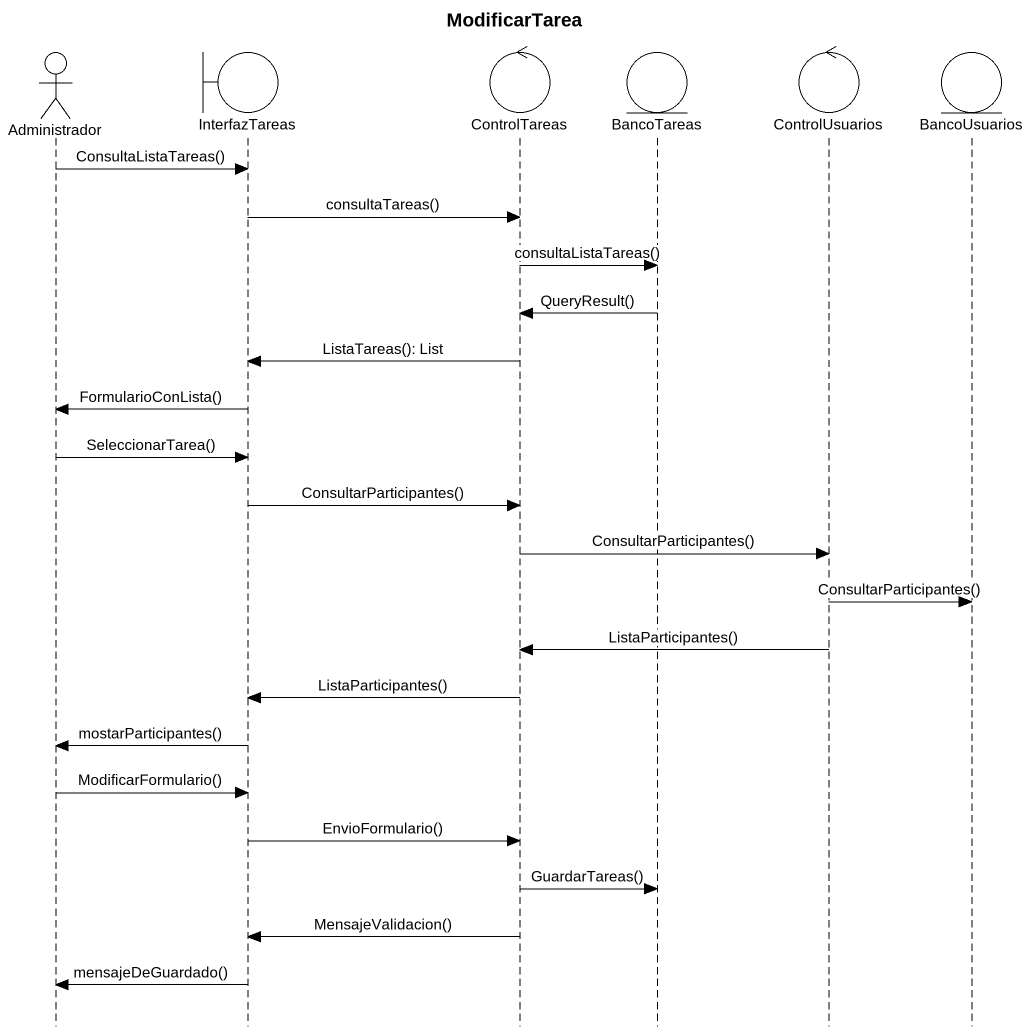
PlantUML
@startuml
title ModificarTarea
hide footbox
actor Administrador
boundary InterfazTareas
control ControlTareas
entity BancoTareas
control ControlUsuarios
entity BancoUsuarios

Administrador -> InterfazTareas : ConsultaListaTareas()
InterfazTareas -> ControlTareas : consultaTareas()
ControlTareas -> BancoTareas : consultaListaTareas()
BancoTareas -> ControlTareas : QueryResult()
ControlTareas -> InterfazTareas : ListaTareas(): List
InterfazTareas -> Administrador : FormularioConLista()
Administrador -> InterfazTareas : SeleccionarTarea()
InterfazTareas -> ControlTareas : ConsultarParticipantes()
ControlTareas -> ControlUsuarios : ConsultarParticipantes()
ControlUsuarios -> BancoUsuarios : ConsultarParticipantes()
ControlUsuarios -> ControlTareas : ListaParticipantes()
ControlTareas -> InterfazTareas : ListaParticipantes()
InterfazTareas -> Administrador : mostarParticipantes()
Administrador -> InterfazTareas : ModificarFormulario()
InterfazTareas -> ControlTareas : EnvioFormulario()
ControlTareas -> BancoTareas : GuardarTareas()
ControlTareas -> InterfazTareas : MensajeValidacion()
InterfazTareas -> Administrador : mensajeDeGuardado()
@enduml
